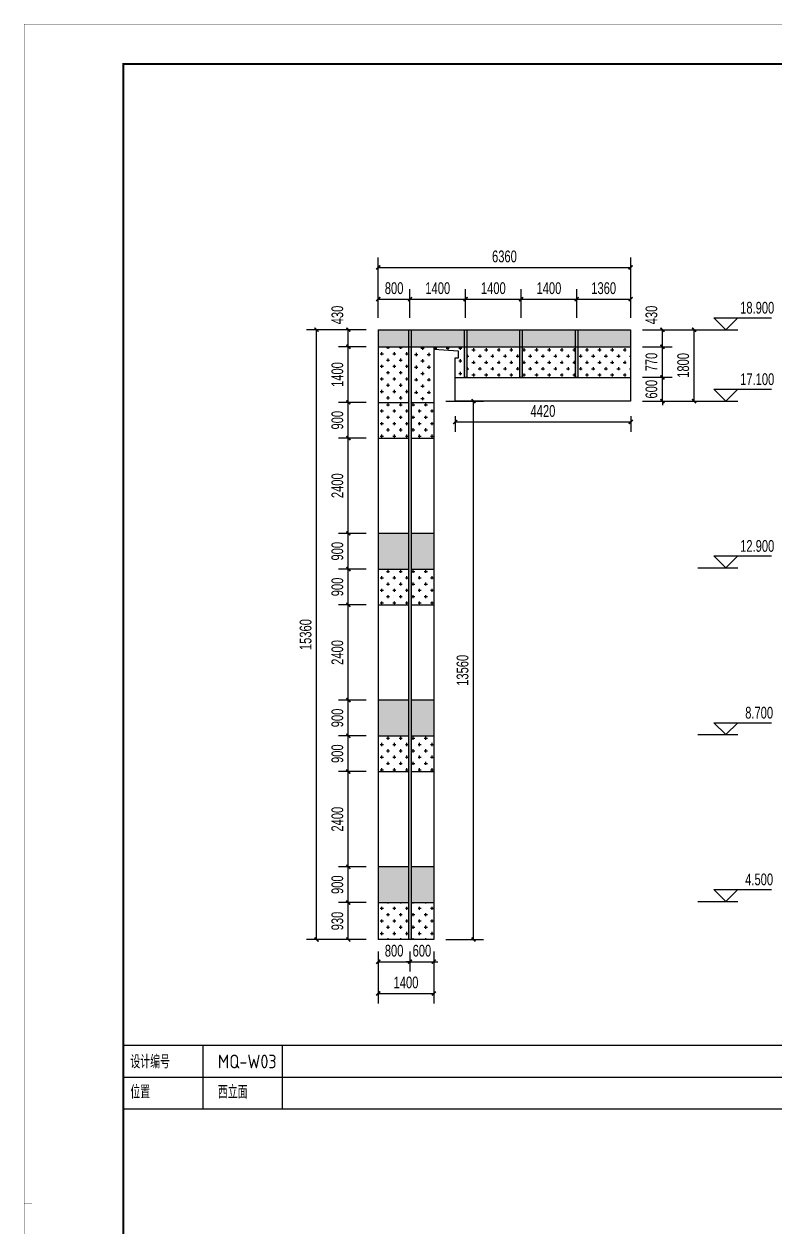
# Model space of a CAD drawing. Extents: x -3 to 440502, y -49243 to 59402.
# Drawn here: x 267297 to 286216, y 29103 to 59402 of the extents above; entities that cross this region are included whole.
import ezdxf

# ---------------------------------------------------------------- set-up
doc = ezdxf.new("R2010")
doc.units = 0
doc.header["$LTSCALE"] = 1000
doc.header["$MEASUREMENT"] = 0
doc.linetypes.add('ACAD_ISO05W100', pattern=[34, 24, -3, 0.5, -3, 0.5, -3])
for name, color, linetype in [('01-标注_尺寸', 124, 'Continuous'), ('01-标注_标高', 200, 'Continuous'), ('02-TEXT_标注', 130, 'Continuous'), ('05-填充_156', 156, 'Continuous'), ('05-填充_18', 18, 'Continuous'), ('05-填充_天正', 26, 'Continuous'), ('A-0-图名图例', 2, 'Continuous'), ('A-C_窗', 140, 'Continuous'), ('D_铝板', 181, 'Continuous'), ('E-立面', 255, 'Continuous')]:
    doc.layers.add(name, color=color, linetype=linetype)
doc.styles.add('_TCH_DIM', font='ros.shx', dxfattribs={"bigfont": 'jd.shx'})
doc.styles.add('_TCH_DIM_T3', font='ros.shx', dxfattribs={"width": 0.705882, "bigfont": 'jd.shx'})
doc.styles.get("Standard").update_dxf_attribs({"font": 'gbenor.shx', "bigfont": 'gbcbig.shx'})
doc.dimstyles.new('_TCH_ARCH&&100', dxfattribs={"dimtxt": 297.5, "dimasz": 100, "dimexe": 250, "dimexo": 300, "dimgap": 126.25, "dimtad": 1, "dimdec": 0, "dimzin": 0, "dimdsep": 46, "dimtxsty": '_TCH_DIM_T3', "dimblk": 'ARCHTICK', "dimcen": 0.09, "dimclrt": 7, "dimazin": 2, "dimtfac": 1, "dimtdec": 0, "dimtix": 1, "dimtmove": 2, "dimatfit": 3, "dimfxl": 0, "dimtolj": 1, "dimtzin": 0, "dimarcsym": 0})
pattern_1 = [(360, (263887.85, -161308.73), (158.75, 158.75), [79.375, -238.125]), (90, (263927.54, -161348.42), (-158.75, 158.75), [79.375, -238.125])]

# ---------------------------------------------------------------- blocks, each defined once
blk = doc.blocks.new('图框-A1')
for points, const_width in [([(0, 0), (841, 0), (841, 594), (0, 594)], 0.05), ([(766, 584), (25, 584), (25, 10), (766, 10)], 0.5)]:
    blk.add_lwpolyline(points, close=True, dxfattribs=dict(const_width=const_width))
at = {"const_width": 0.05}
blk.add_lwpolyline([(0, 297), (2, 297)], dxfattribs=at)
blk = doc.blocks.new('*U25')
at = {"layer": '05-填充_18'}
h = blk.add_hatch(color=256, dxfattribs=at)
h.dxf.hatch_style = 1
h.paths.add_polyline_path([(60, -15050), (0, -15050), (0, 310), (60, 310)])
blk.add_lwpolyline([(60, -15050), (0, -15050), (0, 310), (60, 310)], close=True)
blk = doc.blocks.new('*U46')
at = {"layer": '05-填充_18'}
h = blk.add_hatch(color=256, dxfattribs=at)
h.dxf.hatch_style = 1
h.paths.add_polyline_path([(60, -890), (0, -890), (0, 310), (60, 310)])
blk.add_lwpolyline([(60, -890), (0, -890), (0, 310), (60, 310)], close=True)
blk = doc.blocks.new('*U44')
at = {"layer": '05-填充_18'}
h = blk.add_hatch(color=256, dxfattribs=at)
h.dxf.hatch_style = 1
h.paths.add_polyline_path([(60, -890), (0, -890), (0, 310), (60, 310)])
blk.add_lwpolyline([(60, -890), (0, -890), (0, 310), (60, 310)], close=True)
blk = doc.blocks.new('*U82')
for p, q in [((0, 1600), (19380, 1600)), ((0, 800), (19380, 800)), ((0, 0), (19380, 0))]:
    blk.add_line(p, q)
for points in [[(2000, 1600), (2000, 0)], [(4000, 1600), (4000, 0)]]:
    blk.add_lwpolyline(points)
for s, p in [('设计编号', (176, 1020)), ('位置', (176, 258))]:
    blk.add_text(s, height=332.8).set_placement(p)
blk = doc.blocks.new('_ArchTick')
at = {"color": 0, "linetype": 'ByBlock', "const_width": 0.4}
blk.add_lwpolyline([(-0.5, -0.5), (0.5, 0.5)], dxfattribs=at)
blk = doc.blocks.new('*D645')
at = {"layer": '01-标注_尺寸', "color": 0, "lineweight": -2, "transparency": 16777216}
for p, q in [((275921, 37274), (275217, 37274)), ((275467, 36344), (275467, 37274)), ((275921, 36344), (275217, 36344))]:
    blk.add_line(p, q, dxfattribs=at)
at = {"layer": 'Defpoints', "color": 0, "transparency": 16777216}
for p in [(275467, 37274), (276221, 37274), (276221, 36344)]:
    blk.add_point(p, dxfattribs=at)
at = {"layer": '01-标注_尺寸', "color": 0, "lineweight": -2, "transparency": 16777216, "xscale": 100, "yscale": 100, "zscale": 100}
for p, rotation in [((275467, 37274), 90), ((275467, 36344), 270)]:
    blk.add_blockref('_ArchTick', p, dxfattribs=dict(at, rotation=rotation))
at = {"layer": '01-标注_尺寸', "color": 7, "transparency": 16777216, "insert": (275192, 36809), "char_height": 297.5, "attachment_point": 5, "rotation": 90, "style": '_TCH_DIM_T3'}
blk.add_mtext('\\A1;930', dxfattribs=at)
blk = doc.blocks.new('*D646')
at = {"layer": '01-标注_尺寸', "color": 0, "lineweight": -2, "transparency": 16777216}
for p, q in [((275921, 38174), (275217, 38174)), ((275467, 37274), (275467, 38174)), ((275921, 37274), (275217, 37274))]:
    blk.add_line(p, q, dxfattribs=at)
at = {"layer": 'Defpoints', "color": 0, "transparency": 16777216}
for p in [(275467, 38174), (276221, 38174), (276221, 37274)]:
    blk.add_point(p, dxfattribs=at)
at = {"layer": '01-标注_尺寸', "color": 0, "lineweight": -2, "transparency": 16777216, "xscale": 100, "yscale": 100, "zscale": 100}
for p, rotation in [((275467, 38174), 90), ((275467, 37274), 270)]:
    blk.add_blockref('_ArchTick', p, dxfattribs=dict(at, rotation=rotation))
at = {"layer": '01-标注_尺寸', "color": 7, "transparency": 16777216, "insert": (275192, 37724), "char_height": 297.5, "attachment_point": 5, "rotation": 90, "style": '_TCH_DIM_T3'}
blk.add_mtext('\\A1;900', dxfattribs=at)
blk = doc.blocks.new('*D647')
at = {"layer": '01-标注_尺寸', "color": 0, "lineweight": -2, "transparency": 16777216}
for p, q in [((275921, 40574), (275217, 40574)), ((275467, 38174), (275467, 40574)), ((275921, 38174), (275217, 38174))]:
    blk.add_line(p, q, dxfattribs=at)
at = {"layer": 'Defpoints', "color": 0, "transparency": 16777216}
for p in [(275467, 40574), (276221, 40574), (276221, 38174)]:
    blk.add_point(p, dxfattribs=at)
at = {"layer": '01-标注_尺寸', "color": 0, "lineweight": -2, "transparency": 16777216, "xscale": 100, "yscale": 100, "zscale": 100}
for p, rotation in [((275467, 40574), 90), ((275467, 38174), 270)]:
    blk.add_blockref('_ArchTick', p, dxfattribs=dict(at, rotation=rotation))
at = {"layer": '01-标注_尺寸', "color": 7, "transparency": 16777216, "insert": (275192, 39374), "char_height": 297.5, "attachment_point": 5, "rotation": 90, "style": '_TCH_DIM_T3'}
blk.add_mtext('\\A1;2400', dxfattribs=at)
blk = doc.blocks.new('*D648')
at = {"layer": '01-标注_尺寸', "color": 0, "lineweight": -2, "transparency": 16777216}
for p, q in [((275921, 41474), (275217, 41474)), ((275467, 40574), (275467, 41474)), ((275921, 40574), (275217, 40574))]:
    blk.add_line(p, q, dxfattribs=at)
at = {"layer": 'Defpoints', "color": 0, "transparency": 16777216}
for p in [(275467, 41474), (276221, 41474), (276221, 40574)]:
    blk.add_point(p, dxfattribs=at)
at = {"layer": '01-标注_尺寸', "color": 0, "lineweight": -2, "transparency": 16777216, "xscale": 100, "yscale": 100, "zscale": 100}
for p, rotation in [((275467, 41474), 90), ((275467, 40574), 270)]:
    blk.add_blockref('_ArchTick', p, dxfattribs=dict(at, rotation=rotation))
at = {"layer": '01-标注_尺寸', "color": 7, "transparency": 16777216, "insert": (275192, 41024), "char_height": 297.5, "attachment_point": 5, "rotation": 90, "style": '_TCH_DIM_T3'}
blk.add_mtext('\\A1;900', dxfattribs=at)
blk = doc.blocks.new('*D649')
at = {"layer": '01-标注_尺寸', "color": 0, "lineweight": -2, "transparency": 16777216}
for p, q in [((275921, 42374), (275217, 42374)), ((275467, 41474), (275467, 42374)), ((275921, 41474), (275217, 41474))]:
    blk.add_line(p, q, dxfattribs=at)
at = {"layer": 'Defpoints', "color": 0, "transparency": 16777216}
for p in [(275467, 42374), (276221, 42374), (276221, 41474)]:
    blk.add_point(p, dxfattribs=at)
at = {"layer": '01-标注_尺寸', "color": 0, "lineweight": -2, "transparency": 16777216, "xscale": 100, "yscale": 100, "zscale": 100}
for p, rotation in [((275467, 42374), 90), ((275467, 41474), 270)]:
    blk.add_blockref('_ArchTick', p, dxfattribs=dict(at, rotation=rotation))
at = {"layer": '01-标注_尺寸', "color": 7, "transparency": 16777216, "insert": (275192, 41924), "char_height": 297.5, "attachment_point": 5, "rotation": 90, "style": '_TCH_DIM_T3'}
blk.add_mtext('\\A1;900', dxfattribs=at)
blk = doc.blocks.new('*D650')
at = {"layer": '01-标注_尺寸', "color": 0, "lineweight": -2, "transparency": 16777216}
for p, q in [((275921, 44774), (275217, 44774)), ((275467, 42374), (275467, 44774)), ((275921, 42374), (275217, 42374))]:
    blk.add_line(p, q, dxfattribs=at)
at = {"layer": 'Defpoints', "color": 0, "transparency": 16777216}
for p in [(275467, 44774), (276221, 44774), (276221, 42374)]:
    blk.add_point(p, dxfattribs=at)
at = {"layer": '01-标注_尺寸', "color": 0, "lineweight": -2, "transparency": 16777216, "xscale": 100, "yscale": 100, "zscale": 100}
for p, rotation in [((275467, 44774), 90), ((275467, 42374), 270)]:
    blk.add_blockref('_ArchTick', p, dxfattribs=dict(at, rotation=rotation))
at = {"layer": '01-标注_尺寸', "color": 7, "transparency": 16777216, "insert": (275192, 43574), "char_height": 297.5, "attachment_point": 5, "rotation": 90, "style": '_TCH_DIM_T3'}
blk.add_mtext('\\A1;2400', dxfattribs=at)
blk = doc.blocks.new('*D651')
at = {"layer": '01-标注_尺寸', "color": 0, "lineweight": -2, "transparency": 16777216}
for p, q in [((275921, 45674), (275217, 45674)), ((275467, 44774), (275467, 45674)), ((275921, 44774), (275217, 44774))]:
    blk.add_line(p, q, dxfattribs=at)
at = {"layer": 'Defpoints', "color": 0, "transparency": 16777216}
for p in [(275467, 45674), (276221, 45674), (276221, 44774)]:
    blk.add_point(p, dxfattribs=at)
at = {"layer": '01-标注_尺寸', "color": 0, "lineweight": -2, "transparency": 16777216, "xscale": 100, "yscale": 100, "zscale": 100}
for p, rotation in [((275467, 45674), 90), ((275467, 44774), 270)]:
    blk.add_blockref('_ArchTick', p, dxfattribs=dict(at, rotation=rotation))
at = {"layer": '01-标注_尺寸', "color": 7, "transparency": 16777216, "insert": (275192, 45224), "char_height": 297.5, "attachment_point": 5, "rotation": 90, "style": '_TCH_DIM_T3'}
blk.add_mtext('\\A1;900', dxfattribs=at)
blk = doc.blocks.new('*D652')
at = {"layer": '01-标注_尺寸', "color": 0, "lineweight": -2, "transparency": 16777216}
for p, q in [((275921, 46574), (275217, 46574)), ((275467, 45674), (275467, 46574)), ((275921, 45674), (275217, 45674))]:
    blk.add_line(p, q, dxfattribs=at)
at = {"layer": 'Defpoints', "color": 0, "transparency": 16777216}
for p in [(275467, 46574), (276221, 46574), (276221, 45674)]:
    blk.add_point(p, dxfattribs=at)
at = {"layer": '01-标注_尺寸', "color": 0, "lineweight": -2, "transparency": 16777216, "xscale": 100, "yscale": 100, "zscale": 100}
for p, rotation in [((275467, 46574), 90), ((275467, 45674), 270)]:
    blk.add_blockref('_ArchTick', p, dxfattribs=dict(at, rotation=rotation))
at = {"layer": '01-标注_尺寸', "color": 7, "transparency": 16777216, "insert": (275192, 46124), "char_height": 297.5, "attachment_point": 5, "rotation": 90, "style": '_TCH_DIM_T3'}
blk.add_mtext('\\A1;900', dxfattribs=at)
blk = doc.blocks.new('*D653')
at = {"layer": '01-标注_尺寸', "color": 0, "lineweight": -2, "transparency": 16777216}
for p, q in [((275921, 48974), (275217, 48974)), ((275467, 46574), (275467, 48974)), ((275921, 46574), (275217, 46574))]:
    blk.add_line(p, q, dxfattribs=at)
at = {"layer": 'Defpoints', "color": 0, "transparency": 16777216}
for p in [(275467, 48974), (276221, 48974), (276221, 46574)]:
    blk.add_point(p, dxfattribs=at)
at = {"layer": '01-标注_尺寸', "color": 0, "lineweight": -2, "transparency": 16777216, "xscale": 100, "yscale": 100, "zscale": 100}
for p, rotation in [((275467, 48974), 90), ((275467, 46574), 270)]:
    blk.add_blockref('_ArchTick', p, dxfattribs=dict(at, rotation=rotation))
at = {"layer": '01-标注_尺寸', "color": 7, "transparency": 16777216, "insert": (275192, 47774), "char_height": 297.5, "attachment_point": 5, "rotation": 90, "style": '_TCH_DIM_T3'}
blk.add_mtext('\\A1;2400', dxfattribs=at)
blk = doc.blocks.new('*D654')
at = {"layer": '01-标注_尺寸', "color": 0, "lineweight": -2, "transparency": 16777216}
for p, q in [((275921, 49874), (275217, 49874)), ((275467, 48974), (275467, 49874)), ((275921, 48974), (275217, 48974))]:
    blk.add_line(p, q, dxfattribs=at)
at = {"layer": 'Defpoints', "color": 0, "transparency": 16777216}
for p in [(275467, 49874), (276221, 49874), (276221, 48974)]:
    blk.add_point(p, dxfattribs=at)
at = {"layer": '01-标注_尺寸', "color": 0, "lineweight": -2, "transparency": 16777216, "xscale": 100, "yscale": 100, "zscale": 100}
for p, rotation in [((275467, 49874), 90), ((275467, 48974), 270)]:
    blk.add_blockref('_ArchTick', p, dxfattribs=dict(at, rotation=rotation))
at = {"layer": '01-标注_尺寸', "color": 7, "transparency": 16777216, "insert": (275192, 49424), "char_height": 297.5, "attachment_point": 5, "rotation": 90, "style": '_TCH_DIM_T3'}
blk.add_mtext('\\A1;900', dxfattribs=at)
blk = doc.blocks.new('*D655')
at = {"layer": '01-标注_尺寸', "color": 0, "lineweight": -2, "transparency": 16777216}
for p, q in [((275921, 51274), (275217, 51274)), ((275467, 49874), (275467, 51274)), ((275921, 49874), (275217, 49874))]:
    blk.add_line(p, q, dxfattribs=at)
at = {"layer": 'Defpoints', "color": 0, "transparency": 16777216}
for p in [(275467, 51274), (276221, 51274), (276221, 49874)]:
    blk.add_point(p, dxfattribs=at)
at = {"layer": '01-标注_尺寸', "color": 0, "lineweight": -2, "transparency": 16777216, "xscale": 100, "yscale": 100, "zscale": 100}
for p, rotation in [((275467, 51274), 90), ((275467, 49874), 270)]:
    blk.add_blockref('_ArchTick', p, dxfattribs=dict(at, rotation=rotation))
at = {"layer": '01-标注_尺寸', "color": 7, "transparency": 16777216, "insert": (275192, 50574), "char_height": 297.5, "attachment_point": 5, "rotation": 90, "style": '_TCH_DIM_T3'}
blk.add_mtext('\\A1;1400', dxfattribs=at)
blk = doc.blocks.new('*D656')
at = {"layer": '01-标注_尺寸', "color": 0, "lineweight": -2, "transparency": 16777216}
for p, q in [((275921, 51704), (275217, 51704)), ((275467, 51274), (275467, 51704)), ((275921, 51274), (275217, 51274))]:
    blk.add_line(p, q, dxfattribs=at)
at = {"layer": 'Defpoints', "color": 0, "transparency": 16777216}
for p in [(275467, 51704), (276221, 51704), (276221, 51274)]:
    blk.add_point(p, dxfattribs=at)
at = {"layer": '01-标注_尺寸', "color": 0, "lineweight": -2, "transparency": 16777216, "xscale": 100, "yscale": 100, "zscale": 100}
for p, rotation in [((275467, 51704), 90), ((275467, 51274), 270)]:
    blk.add_blockref('_ArchTick', p, dxfattribs=dict(at, rotation=rotation))
at = {"layer": '01-标注_尺寸', "color": 7, "transparency": 16777216, "insert": (275192, 52074), "char_height": 297.5, "attachment_point": 5, "rotation": 90, "style": '_TCH_DIM_T3'}
blk.add_mtext('\\A1;430', dxfattribs=at)
blk = doc.blocks.new('*D657')
at = {"layer": '01-标注_尺寸', "color": 0, "lineweight": -2, "transparency": 16777216}
for p, q in [((275871, 51704), (274417, 51704)), ((274667, 36344), (274667, 51704)), ((275871, 36344), (274417, 36344))]:
    blk.add_line(p, q, dxfattribs=at)
at = {"layer": 'Defpoints', "color": 0, "transparency": 16777216}
for p in [(274667, 51704), (276171, 51704), (276171, 36344)]:
    blk.add_point(p, dxfattribs=at)
at = {"layer": '01-标注_尺寸', "color": 0, "lineweight": -2, "transparency": 16777216, "xscale": 100, "yscale": 100, "zscale": 100}
for p, rotation in [((274667, 51704), 90), ((274667, 36344), 270)]:
    blk.add_blockref('_ArchTick', p, dxfattribs=dict(at, rotation=rotation))
at = {"layer": '01-标注_尺寸', "color": 7, "transparency": 16777216, "insert": (274392, 44024), "char_height": 297.5, "attachment_point": 5, "rotation": 90, "style": '_TCH_DIM_T3'}
blk.add_mtext('\\A1;15360', dxfattribs=at)
blk = doc.blocks.new('*D658')
at = {"layer": '01-标注_尺寸', "color": 0, "lineweight": -2, "transparency": 16777216}
for p, q in [((276221, 52004), (276221, 52723)), ((277021, 52004), (277021, 52723)), ((276221, 52473), (277021, 52473))]:
    blk.add_line(p, q, dxfattribs=at)
at = {"layer": 'Defpoints', "color": 0, "transparency": 16777216}
for p in [(277021, 52473), (276221, 51704), (277021, 51704)]:
    blk.add_point(p, dxfattribs=at)
at = {"layer": '01-标注_尺寸', "color": 0, "lineweight": -2, "transparency": 16777216, "xscale": 100, "yscale": 100, "zscale": 100, "rotation": 180}
blk.add_blockref('_ArchTick', (276221, 52473), dxfattribs=at)
at = {"layer": '01-标注_尺寸', "color": 0, "lineweight": -2, "transparency": 16777216, "xscale": 100, "yscale": 100, "zscale": 100}
blk.add_blockref('_ArchTick', (277021, 52473), dxfattribs=at)
at = {"layer": '01-标注_尺寸', "color": 7, "transparency": 16777216, "insert": (276621, 52748), "char_height": 297.5, "attachment_point": 5, "style": '_TCH_DIM_T3'}
blk.add_mtext('\\A1;800', dxfattribs=at)
blk = doc.blocks.new('*D659')
at = {"layer": '01-标注_尺寸', "color": 0, "lineweight": -2, "transparency": 16777216}
for p, q in [((277021, 52004), (277021, 52723)), ((278421, 52004), (278421, 52723)), ((277021, 52473), (278421, 52473))]:
    blk.add_line(p, q, dxfattribs=at)
at = {"layer": 'Defpoints', "color": 0, "transparency": 16777216}
for p in [(278421, 52473), (277021, 51704), (278421, 51704)]:
    blk.add_point(p, dxfattribs=at)
at = {"layer": '01-标注_尺寸', "color": 0, "lineweight": -2, "transparency": 16777216, "xscale": 100, "yscale": 100, "zscale": 100, "rotation": 180}
blk.add_blockref('_ArchTick', (277021, 52473), dxfattribs=at)
at = {"layer": '01-标注_尺寸', "color": 0, "lineweight": -2, "transparency": 16777216, "xscale": 100, "yscale": 100, "zscale": 100}
blk.add_blockref('_ArchTick', (278421, 52473), dxfattribs=at)
at = {"layer": '01-标注_尺寸', "color": 7, "transparency": 16777216, "insert": (277721, 52748), "char_height": 297.5, "attachment_point": 5, "style": '_TCH_DIM_T3'}
blk.add_mtext('\\A1;1400', dxfattribs=at)
blk = doc.blocks.new('*D660')
at = {"layer": '01-标注_尺寸', "color": 0, "lineweight": -2, "transparency": 16777216}
for p, q in [((278421, 52004), (278421, 52723)), ((279821, 52004), (279821, 52723)), ((278421, 52473), (279821, 52473))]:
    blk.add_line(p, q, dxfattribs=at)
at = {"layer": 'Defpoints', "color": 0, "transparency": 16777216}
for p in [(279821, 52473), (278421, 51704), (279821, 51704)]:
    blk.add_point(p, dxfattribs=at)
at = {"layer": '01-标注_尺寸', "color": 0, "lineweight": -2, "transparency": 16777216, "xscale": 100, "yscale": 100, "zscale": 100, "rotation": 180}
blk.add_blockref('_ArchTick', (278421, 52473), dxfattribs=at)
at = {"layer": '01-标注_尺寸', "color": 0, "lineweight": -2, "transparency": 16777216, "xscale": 100, "yscale": 100, "zscale": 100}
blk.add_blockref('_ArchTick', (279821, 52473), dxfattribs=at)
at = {"layer": '01-标注_尺寸', "color": 7, "transparency": 16777216, "insert": (279121, 52748), "char_height": 297.5, "attachment_point": 5, "style": '_TCH_DIM_T3'}
blk.add_mtext('\\A1;1400', dxfattribs=at)
blk = doc.blocks.new('*D661')
at = {"layer": '01-标注_尺寸', "color": 0, "lineweight": -2, "transparency": 16777216}
for p, q in [((279821, 52004), (279821, 52723)), ((281221, 52004), (281221, 52723)), ((279821, 52473), (281221, 52473))]:
    blk.add_line(p, q, dxfattribs=at)
at = {"layer": 'Defpoints', "color": 0, "transparency": 16777216}
for p in [(281221, 52473), (279821, 51704), (281221, 51704)]:
    blk.add_point(p, dxfattribs=at)
at = {"layer": '01-标注_尺寸', "color": 0, "lineweight": -2, "transparency": 16777216, "xscale": 100, "yscale": 100, "zscale": 100, "rotation": 180}
blk.add_blockref('_ArchTick', (279821, 52473), dxfattribs=at)
at = {"layer": '01-标注_尺寸', "color": 0, "lineweight": -2, "transparency": 16777216, "xscale": 100, "yscale": 100, "zscale": 100}
blk.add_blockref('_ArchTick', (281221, 52473), dxfattribs=at)
at = {"layer": '01-标注_尺寸', "color": 7, "transparency": 16777216, "insert": (280521, 52748), "char_height": 297.5, "attachment_point": 5, "style": '_TCH_DIM_T3'}
blk.add_mtext('\\A1;1400', dxfattribs=at)
blk = doc.blocks.new('*D662')
at = {"layer": '01-标注_尺寸', "color": 0, "lineweight": -2, "transparency": 16777216}
for p, q in [((281221, 52004), (281221, 52723)), ((282581, 52004), (282581, 52723)), ((281221, 52473), (282581, 52473))]:
    blk.add_line(p, q, dxfattribs=at)
at = {"layer": 'Defpoints', "color": 0, "transparency": 16777216}
for p in [(282581, 52473), (281221, 51704), (282581, 51704)]:
    blk.add_point(p, dxfattribs=at)
at = {"layer": '01-标注_尺寸', "color": 0, "lineweight": -2, "transparency": 16777216, "xscale": 100, "yscale": 100, "zscale": 100, "rotation": 180}
blk.add_blockref('_ArchTick', (281221, 52473), dxfattribs=at)
at = {"layer": '01-标注_尺寸', "color": 0, "lineweight": -2, "transparency": 16777216, "xscale": 100, "yscale": 100, "zscale": 100}
blk.add_blockref('_ArchTick', (282581, 52473), dxfattribs=at)
at = {"layer": '01-标注_尺寸', "color": 7, "transparency": 16777216, "insert": (281901, 52748), "char_height": 297.5, "attachment_point": 5, "style": '_TCH_DIM_T3'}
blk.add_mtext('\\A1;1360', dxfattribs=at)
blk = doc.blocks.new('*D663')
at = {"layer": '01-标注_尺寸', "color": 0, "lineweight": -2, "transparency": 16777216}
for p, q in [((276221, 52110), (276221, 53523)), ((282581, 52110), (282581, 53523)), ((276221, 53273), (282581, 53273))]:
    blk.add_line(p, q, dxfattribs=at)
at = {"layer": 'Defpoints', "color": 0, "transparency": 16777216}
for p in [(282581, 53273), (276221, 51810), (282581, 51810)]:
    blk.add_point(p, dxfattribs=at)
at = {"layer": '01-标注_尺寸', "color": 0, "lineweight": -2, "transparency": 16777216, "xscale": 100, "yscale": 100, "zscale": 100, "rotation": 180}
blk.add_blockref('_ArchTick', (276221, 53273), dxfattribs=at)
at = {"layer": '01-标注_尺寸', "color": 0, "lineweight": -2, "transparency": 16777216, "xscale": 100, "yscale": 100, "zscale": 100}
blk.add_blockref('_ArchTick', (282581, 53273), dxfattribs=at)
at = {"layer": '01-标注_尺寸', "color": 7, "transparency": 16777216, "insert": (279401, 53548), "char_height": 297.5, "attachment_point": 5, "style": '_TCH_DIM_T3'}
blk.add_mtext('\\A1;6360', dxfattribs=at)
blk = doc.blocks.new('*D664')
at = {"layer": '01-标注_尺寸', "color": 0, "lineweight": -2, "transparency": 16777216}
for p, q in [((278161, 49523), (278161, 49130)), ((282581, 49523), (282581, 49130)), ((278161, 49380), (282581, 49380))]:
    blk.add_line(p, q, dxfattribs=at)
at = {"layer": 'Defpoints', "color": 0, "transparency": 16777216}
for p in [(278161, 49823), (282581, 49823), (282581, 49380)]:
    blk.add_point(p, dxfattribs=at)
at = {"layer": '01-标注_尺寸', "color": 0, "lineweight": -2, "transparency": 16777216, "xscale": 100, "yscale": 100, "zscale": 100, "rotation": 180}
blk.add_blockref('_ArchTick', (278161, 49380), dxfattribs=at)
at = {"layer": '01-标注_尺寸', "color": 0, "lineweight": -2, "transparency": 16777216, "xscale": 100, "yscale": 100, "zscale": 100}
blk.add_blockref('_ArchTick', (282581, 49380), dxfattribs=at)
at = {"layer": '01-标注_尺寸', "color": 7, "transparency": 16777216, "insert": (280371, 49655), "char_height": 297.5, "attachment_point": 5, "style": '_TCH_DIM_T3'}
blk.add_mtext('\\A1;4420', dxfattribs=at)
blk = doc.blocks.new('*D665')
at = {"layer": '01-标注_尺寸', "color": 0, "lineweight": -2, "transparency": 16777216}
for p, q in [((277921, 49904), (278871, 49904)), ((278621, 36344), (278621, 49904)), ((277921, 36344), (278871, 36344))]:
    blk.add_line(p, q, dxfattribs=at)
at = {"layer": 'Defpoints', "color": 0, "transparency": 16777216}
for p in [(277621, 49904), (278621, 49904), (277621, 36344)]:
    blk.add_point(p, dxfattribs=at)
at = {"layer": '01-标注_尺寸', "color": 0, "lineweight": -2, "transparency": 16777216, "xscale": 100, "yscale": 100, "zscale": 100}
for p, rotation in [((278621, 49904), 90), ((278621, 36344), 270)]:
    blk.add_blockref('_ArchTick', p, dxfattribs=dict(at, rotation=rotation))
at = {"layer": '01-标注_尺寸', "color": 7, "transparency": 16777216, "insert": (278346, 43124), "char_height": 297.5, "attachment_point": 5, "rotation": 90, "style": '_TCH_DIM_T3'}
blk.add_mtext('\\A1;13560', dxfattribs=at)
blk = doc.blocks.new('*D666')
at = {"layer": '01-标注_尺寸', "color": 0, "lineweight": -2, "transparency": 16777216}
for p, q in [((282881, 51704), (283630, 51704)), ((283380, 51274), (283380, 51704)), ((282881, 51274), (283630, 51274))]:
    blk.add_line(p, q, dxfattribs=at)
at = {"layer": 'Defpoints', "color": 0, "transparency": 16777216}
for p in [(282581, 51704), (283380, 51704), (282581, 51274)]:
    blk.add_point(p, dxfattribs=at)
at = {"layer": '01-标注_尺寸', "color": 0, "lineweight": -2, "transparency": 16777216, "xscale": 100, "yscale": 100, "zscale": 100}
for p, rotation in [((283380, 51704), 90), ((283380, 51274), 270)]:
    blk.add_blockref('_ArchTick', p, dxfattribs=dict(at, rotation=rotation))
at = {"layer": '01-标注_尺寸', "color": 7, "transparency": 16777216, "insert": (283105, 52074), "char_height": 297.5, "attachment_point": 5, "rotation": 90, "style": '_TCH_DIM_T3'}
blk.add_mtext('\\A1;430', dxfattribs=at)
blk = doc.blocks.new('*D667')
at = {"layer": '01-标注_尺寸', "color": 0, "lineweight": -2, "transparency": 16777216}
for p, q in [((282881, 51274), (283630, 51274)), ((283380, 50504), (283380, 51274)), ((282881, 50504), (283630, 50504))]:
    blk.add_line(p, q, dxfattribs=at)
at = {"layer": 'Defpoints', "color": 0, "transparency": 16777216}
for p in [(282581, 51274), (283380, 51274), (282581, 50504)]:
    blk.add_point(p, dxfattribs=at)
at = {"layer": '01-标注_尺寸', "color": 0, "lineweight": -2, "transparency": 16777216, "xscale": 100, "yscale": 100, "zscale": 100}
for p, rotation in [((283380, 51274), 90), ((283380, 50504), 270)]:
    blk.add_blockref('_ArchTick', p, dxfattribs=dict(at, rotation=rotation))
at = {"layer": '01-标注_尺寸', "color": 7, "transparency": 16777216, "insert": (283105, 50889), "char_height": 297.5, "attachment_point": 5, "rotation": 90, "style": '_TCH_DIM_T3'}
blk.add_mtext('\\A1;770', dxfattribs=at)
blk = doc.blocks.new('*D668')
at = {"layer": '01-标注_尺寸', "color": 0, "lineweight": -2, "transparency": 16777216}
for p, q in [((283380, 50504), (283380, 50604)), ((282881, 50504), (283630, 50504)), ((283380, 49904), (283380, 50504)), ((282881, 49904), (283630, 49904)), ((283380, 49904), (283380, 49804))]:
    blk.add_line(p, q, dxfattribs=at)
at = {"layer": 'Defpoints', "color": 0, "transparency": 16777216}
for p in [(282581, 50504), (283380, 50504), (282581, 49904)]:
    blk.add_point(p, dxfattribs=at)
at = {"layer": '01-标注_尺寸', "color": 0, "lineweight": -2, "transparency": 16777216, "xscale": 100, "yscale": 100, "zscale": 100}
for p, rotation in [((283380, 50504), 270), ((283380, 49904), 90)]:
    blk.add_blockref('_ArchTick', p, dxfattribs=dict(at, rotation=rotation))
at = {"layer": '01-标注_尺寸', "color": 7, "transparency": 16777216, "insert": (283105, 50204), "char_height": 297.5, "attachment_point": 5, "rotation": 90, "style": '_TCH_DIM_T3'}
blk.add_mtext('\\A1;600', dxfattribs=at)
blk = doc.blocks.new('*D669')
at = {"layer": '01-标注_尺寸', "color": 0, "lineweight": -2, "transparency": 16777216}
for p, q in [((282922, 51704), (284430, 51704)), ((284180, 49904), (284180, 51704)), ((282922, 49904), (284430, 49904))]:
    blk.add_line(p, q, dxfattribs=at)
at = {"layer": 'Defpoints', "color": 0, "transparency": 16777216}
for p in [(282622, 51704), (284180, 51704), (282622, 49904)]:
    blk.add_point(p, dxfattribs=at)
at = {"layer": '01-标注_尺寸', "color": 0, "lineweight": -2, "transparency": 16777216, "xscale": 100, "yscale": 100, "zscale": 100}
for p, rotation in [((284180, 51704), 90), ((284180, 49904), 270)]:
    blk.add_blockref('_ArchTick', p, dxfattribs=dict(at, rotation=rotation))
at = {"layer": '01-标注_尺寸', "color": 7, "transparency": 16777216, "insert": (283905, 50804), "char_height": 297.5, "attachment_point": 5, "rotation": 90, "style": '_TCH_DIM_T3'}
blk.add_mtext('\\A1;1800', dxfattribs=at)
blk = doc.blocks.new('*D1073')
at = {"layer": '01-标注_尺寸', "color": 0, "lineweight": -2, "transparency": 16777216}
for p, q in [((276221, 36044), (276221, 35535)), ((276221, 35785), (277021, 35785)), ((277021, 36044), (277021, 35535))]:
    blk.add_line(p, q, dxfattribs=at)
at = {"layer": 'Defpoints', "color": 0, "transparency": 16777216}
for p in [(276221, 36344), (277021, 36344), (277021, 35785)]:
    blk.add_point(p, dxfattribs=at)
at = {"layer": '01-标注_尺寸', "color": 0, "lineweight": -2, "transparency": 16777216, "xscale": 100, "yscale": 100, "zscale": 100, "rotation": 180}
blk.add_blockref('_ArchTick', (276221, 35785), dxfattribs=at)
at = {"layer": '01-标注_尺寸', "color": 0, "lineweight": -2, "transparency": 16777216, "xscale": 100, "yscale": 100, "zscale": 100}
blk.add_blockref('_ArchTick', (277021, 35785), dxfattribs=at)
at = {"layer": '01-标注_尺寸', "color": 7, "transparency": 16777216, "insert": (276621, 36060), "char_height": 297.5, "attachment_point": 5, "style": '_TCH_DIM_T3'}
blk.add_mtext('\\A1;800', dxfattribs=at)
blk = doc.blocks.new('*D1074')
at = {"layer": '01-标注_尺寸', "color": 0, "lineweight": -2, "transparency": 16777216}
for p, q in [((277021, 35785), (276921, 35785)), ((277021, 36044), (277021, 35535)), ((277021, 35785), (277621, 35785)), ((277621, 36044), (277621, 35535)), ((277621, 35785), (277721, 35785))]:
    blk.add_line(p, q, dxfattribs=at)
at = {"layer": 'Defpoints', "color": 0, "transparency": 16777216}
for p in [(277021, 36344), (277621, 36344), (277621, 35785)]:
    blk.add_point(p, dxfattribs=at)
at = {"layer": '01-标注_尺寸', "color": 0, "lineweight": -2, "transparency": 16777216, "xscale": 100, "yscale": 100, "zscale": 100}
blk.add_blockref('_ArchTick', (277021, 35785), dxfattribs=at)
at = {"layer": '01-标注_尺寸', "color": 0, "lineweight": -2, "transparency": 16777216, "xscale": 100, "yscale": 100, "zscale": 100, "rotation": 180}
blk.add_blockref('_ArchTick', (277621, 35785), dxfattribs=at)
at = {"layer": '01-标注_尺寸', "color": 7, "transparency": 16777216, "insert": (277321, 36060), "char_height": 297.5, "attachment_point": 5, "style": '_TCH_DIM_T3'}
blk.add_mtext('\\A1;600', dxfattribs=at)
blk = doc.blocks.new('*D1106')
at = {"layer": '01-标注_尺寸', "color": 0, "lineweight": -2, "transparency": 16777216}
for p, q in [((276221, 35981), (276221, 34735)), ((277621, 35981), (277621, 34735)), ((276221, 34985), (277621, 34985))]:
    blk.add_line(p, q, dxfattribs=at)
at = {"layer": 'Defpoints', "color": 0, "transparency": 16777216}
for p in [(276221, 36281), (277621, 36281), (277621, 34985)]:
    blk.add_point(p, dxfattribs=at)
at = {"layer": '01-标注_尺寸', "color": 0, "lineweight": -2, "transparency": 16777216, "xscale": 100, "yscale": 100, "zscale": 100, "rotation": 180}
blk.add_blockref('_ArchTick', (276221, 34985), dxfattribs=at)
at = {"layer": '01-标注_尺寸', "color": 0, "lineweight": -2, "transparency": 16777216, "xscale": 100, "yscale": 100, "zscale": 100}
blk.add_blockref('_ArchTick', (277621, 34985), dxfattribs=at)
at = {"layer": '01-标注_尺寸', "color": 7, "transparency": 16777216, "insert": (276921, 35260), "char_height": 297.5, "attachment_point": 5, "style": '_TCH_DIM_T3'}
blk.add_mtext('\\A1;1400', dxfattribs=at)

msp = doc.modelspace()

# ---------------------------------------------------------------- hatches: boundary and pattern name
at = {"layer": '05-填充_156'}
h = msp.add_hatch(dxfattribs=at)
h.set_pattern_fill('CROSS', color=136, scale=100, angle=-90)
h.set_pattern_definition(pattern_1)
h.paths.add_polyline_path([(276990.5, 51273.6), (276220.5, 51273.6), (276220.5, 49873.6), (276990.5, 49873.6)])
h = msp.add_hatch(dxfattribs=at)
h.set_pattern_fill('CROSS', color=136, scale=100, angle=-90)
h.set_pattern_definition([(270, (0, 0), (158.75, -158.75), [79.375, -238.125]), (0, (-39.69, -39.69), (158.75, 158.75), [79.375, -238.125])])
h.paths.add_polyline_path([(277050.5, 49873.6), (277620.5, 49873.6), (277620.5, 51203.6), (278240.5, 51163.6), (278240.5, 50993.6), (278160.5, 50993.6), (278160.5, 50503.6), (278390.5, 50503.6), (278390.5, 51273.6), (277050.5, 51273.6)])
h = msp.add_hatch(dxfattribs=at)
h.set_pattern_fill('CROSS', color=136, scale=100, angle=-90)
h.set_pattern_definition([(270, (58911.19, 32822.95), (158.75, -158.75), [79.375, -238.125]), (0, (58871.5, 32783.26), (158.75, 158.75), [79.375, -238.125])])
h.paths.add_polyline_path([(278450.5, 50503.6), (279790.5, 50503.6), (279790.5, 51273.6), (278450.5, 51273.6)])
h.paths.add_polyline_path([(279850.5, 50503.6), (281190.5, 50503.6), (281190.5, 51273.6), (279850.5, 51273.6)])
h.paths.add_polyline_path([(281250.5, 50503.6), (282580.5, 50503.6), (282580.5, 51273.6), (281250.5, 51273.6)])
h = msp.add_hatch(dxfattribs=at)
h.set_pattern_fill('CROSS', color=136, scale=100, angle=-90)
h.set_pattern_definition([(360, (263887.85, -152908.73), (158.75, 158.75), [79.375, -238.125]), (90, (263927.54, -152948.42), (-158.75, 158.75), [79.375, -238.125])])
h.paths.add_polyline_path([(277620.5, 49873.6), (276220.5, 49873.6), (276220.5, 48973.6), (277620.5, 48973.6)])
h = msp.add_hatch(dxfattribs=at)
h.set_pattern_fill('CROSS', color=136, scale=100, angle=-90)
h.set_pattern_definition([(360, (263887.85, -157108.73), (158.75, 158.75), [79.375, -238.125]), (90, (263927.54, -157148.42), (-158.75, 158.75), [79.375, -238.125])])
h.paths.add_polyline_path([(277620.5, 45673.6), (276220.5, 45673.6), (276220.5, 44773.6), (277620.5, 44773.6)])
h = msp.add_hatch(dxfattribs=at)
h.set_pattern_fill('CROSS', color=136, scale=100, angle=-90)
h.set_pattern_definition(pattern_1)
h.paths.add_polyline_path([(277620.5, 41473.6), (276220.5, 41473.6), (276220.5, 40573.6), (277620.5, 40573.6)])
h = msp.add_hatch(dxfattribs=at)
h.set_pattern_fill('CROSS', color=136, scale=100, angle=-90)
h.set_pattern_definition(pattern_1)
h.paths.add_polyline_path([(277620.5, 37273.6), (276220.5, 37273.6), (276220.5, 36343.6), (277620.5, 36343.6)])
at = {"layer": '05-填充_18'}
h = msp.add_hatch(color=256, dxfattribs=at)
h.dxf.hatch_style = 1
h.paths.add_polyline_path([(282580.5, 51273.6), (282580.5, 51703.6), (276220.5, 51703.6), (276220.5, 51273.6)])
at = {"layer": '05-填充_天正'}
h = msp.add_hatch(dxfattribs=at)
h.set_pattern_fill('AR-CONC', color=256, scale=200)
h.set_pattern_definition([(50, (0, 0), (364.36934, -31.87817), [38.1, -419.1]), (355, (0, 0), (-70.48565, 382.1133), [30.48, -335.28]), (100.451, (30.36, -2.66), (293.885, 350.23338), [32.38, -356.18]), (46.1842, (0, 101.6), (542.1581, -84.08466), [57.15, -628.65]), (96.6356, (45.2, 94.6), (474.8085, 494.8511), [48.57, -534.27]), (351.184, (0, 101.6), (474.8092, 494.8502), [45.72, -502.92]), (21, (50.8, 76.2), (303.22976, -204.53104), [38.1, -419.1]), (326, (50.8, 76.2), (123.60406, 368.37593), [30.48, -335.28]), (71.4514, (76.07, 59.16), (426.833, 163.8457), [32.38, -356.18]), (37.5, (0, 0), (6.177207, 169.11008), [0, -331.216, 0, -340.36, 0, -336.55]), (7.5, (0, 0), (133.63933, 200.36115), [0, -194.056, 0, -323.596, 0, -128.27]), (327.5, (-113.28, 0), (271.18119, -11.45749), [0, -127, 0, -396.24, 0, -525.78]), (317.5, (-164.08, 0), (296.25836, 50.85298), [0, -165.1, 0, -263.144, 0, -373.38])])
h.paths.add_polyline_path([(277050.5, 46573.6), (277620.5, 46573.6), (277620.5, 45673.6), (277050.5, 45673.6)])
h.paths.add_polyline_path([(276220.5, 45673.6), (276990.5, 45673.6), (276990.5, 46573.6), (276220.5, 46573.6)])
h.paths.add_polyline_path([(277050.5, 42373.6), (277620.5, 42373.6), (277620.5, 41473.6), (277050.5, 41473.6)])
h.paths.add_polyline_path([(276220.5, 41473.6), (276990.5, 41473.6), (276990.5, 42373.6), (276220.5, 42373.6)])
h.paths.add_polyline_path([(277050.5, 38173.6), (277620.5, 38173.6), (277620.5, 37273.6), (277050.5, 37273.6)])
h.paths.add_polyline_path([(276220.5, 37273.6), (276990.5, 37273.6), (276990.5, 38173.6), (276220.5, 38173.6)])

# ---------------------------------------------------------------- linework, layer by layer
at = {"layer": '01-标注_标高'}
for p, q in [((284976.9, 51703.6), (284676.9, 52003.6)), ((284676.9, 52003.6), (286126.9, 52003.6)), ((284976.9, 51703.6), (285276.9, 52003.6)), ((284276.9, 51703.6), (285276.9, 51703.6)), ((284976.9, 49903.6), (284676.9, 50203.6)), ((284676.9, 50203.6), (286126.9, 50203.6)), ((284976.9, 49903.6), (285276.9, 50203.6)), ((284276.9, 49903.6), (285276.9, 49903.6)), ((284976.9, 45703.6), (284676.9, 46003.6)), ((284676.9, 46003.6), (286126.9, 46003.6)), ((284976.9, 45703.6), (285276.9, 46003.6)), ((284276.9, 45703.6), (285276.9, 45703.6)), ((284976.9, 41503.6), (284676.9, 41803.6)), ((284676.9, 41803.6), (286126.9, 41803.6)), ((284976.9, 41503.6), (285276.9, 41803.6)), ((284276.9, 41503.6), (285276.9, 41503.6)), ((284976.9, 37303.6), (284676.9, 37603.6)), ((284676.9, 37603.6), (286126.9, 37603.6)), ((284976.9, 37303.6), (285276.9, 37603.6)), ((284276.9, 37303.6), (285276.9, 37303.6))]:
    msp.add_line(p, q, dxfattribs=at)
at = {"layer": 'A-C_窗'}
for points in [[(276220.5, 49873.6), (276990.5, 49873.6)], [(277050.5, 49873.6), (277620.5, 49873.6)], [(276220.5, 48973.6), (276990.5, 48973.6)], [(277050.5, 48973.6), (277620.5, 48973.6)], [(276990.5, 46573.6), (276220.5, 46573.6)], [(277620.5, 46573.6), (277050.5, 46573.6)], [(276220.5, 45673.6), (276990.5, 45673.6)], [(277050.5, 45673.6), (277620.5, 45673.6)], [(276220.5, 44773.6), (276990.5, 44773.6)], [(277050.5, 44773.6), (277620.5, 44773.6)], [(276990.5, 42373.6), (276220.5, 42373.6)], [(277620.5, 42373.6), (277050.5, 42373.6)], [(276220.5, 41473.6), (276990.5, 41473.6)], [(277050.5, 41473.6), (277620.5, 41473.6)], [(276220.5, 40573.6), (276990.5, 40573.6)], [(277050.5, 40573.6), (277620.5, 40573.6)], [(276990.5, 38173.6), (276220.5, 38173.6)], [(277620.5, 38173.6), (277050.5, 38173.6)], [(276220.5, 37273.6), (276990.5, 37273.6)], [(277050.5, 37273.6), (277620.5, 37273.6)]]:
    msp.add_lwpolyline(points, dxfattribs=at)
at = {"layer": 'E-立面'}
msp.add_line((276220.5, 51703.6), (282580.5, 51703.6), dxfattribs=at)
for points in [[(276220.5, 51703.6), (276220.5, 36343.6)], [(282580.5, 51703.6), (282580.5, 49903.6)], [(276220.5, 51273.6), (282580.5, 51273.6)], [(282580.5, 49903.6), (278160.5, 49903.6), (278160.5, 50993.6), (278240.5, 50993.6), (278240.5, 51163.6), (277620.5, 51203.6), (277620.5, 36343.6), (276220.5, 36343.6)], [(278160.5, 50503.6), (282580.5, 50503.6)]]:
    msp.add_lwpolyline(points, dxfattribs=at)

# ---------------------------------------------------------------- block references
at = {"xscale": 100, "yscale": 100, "zscale": 100}
msp.add_blockref('图框-A1', (267300, 0), dxfattribs=at)
at = {"layer": 'A-0-图名图例'}
msp.add_blockref('*U82', (269800, 32078.8), dxfattribs=at)
at = {"layer": 'D_铝板'}
for name, p in [('*U25', (276990.5, 51393.7)), ('*U46', (278390.5, 51393.7)), ('*U44', (279790.5, 51393.7)), ('*U44', (281190.5, 51393.7))]:
    msp.add_blockref(name, p, dxfattribs=at)

# ---------------------------------------------------------------- texts
at = {"layer": '02-TEXT_标注', "style": '_TCH_DIM', "width": 0.705882}
for s, p in [('18.900', (285339.4, 52108.6)), ('17.100', (285339.4, 50308.6)), ('12.900', (285339.4, 46108.6)), ('8.700', (285466.9, 41908.6)), ('4.500', (285466.9, 37708.6))]:
    msp.add_text(s, height=297.5, dxfattribs=at).set_placement(p)
at = {"layer": '02-TEXT_标注', "linetype": 'ACAD_ISO05W100'}
for s, height, p in [('MQ-W03', 345, (272181, 33098.8)), ('西立面', 332.77, (272181, 32336.9))]:
    msp.add_text(s, height=height, dxfattribs=at).set_placement(p)

# ---------------------------------------------------------------- dimensions: what is measured, and where the dimension line sits
at = {"layer": '01-标注_尺寸'}
for p1, p2, distance, picture, middle in [((276220.5, 51809.8), (282580.5, 51809.8), 1463.3, '*D663', (279400.5, 53548.1)), ((276220.5, 51703.6), (277020.5, 51703.6), 769.5, '*D658', (276620.5, 52748.1)), ((277020.5, 51703.6), (278420.5, 51703.6), 769.5, '*D659', (277720.5, 52748.1)), ((278420.5, 51703.6), (279820.5, 51703.6), 769.5, '*D660', (279120.5, 52748.1)), ((279820.5, 51703.6), (281220.5, 51703.6), 769.5, '*D661', (280520.5, 52748.1)), ((281220.5, 51703.6), (282580.5, 51703.6), 769.5, '*D662', (281900.5, 52748.1)), ((276170.8, 36343.6), (276170.8, 51703.6), 1503.9, '*D657', (274391.9, 44023.6)), ((282622.1, 49903.6), (282622.1, 51703.6), -1557.8, '*D669', (283904.9, 50803.6)), ((276220.5, 49873.6), (276220.5, 51273.6), 753.6, '*D655', (275191.9, 50573.6)), ((282580.5, 50503.6), (282580.5, 51273.6), -799.4, '*D667', (283104.9, 50888.6)), ((282580.5, 49903.6), (282580.5, 50503.6), -799.4, '*D668', (283104.9, 50203.6)), ((276220.5, 48973.6), (276220.5, 49873.6), 753.6, '*D654', (275191.9, 49423.6)), ((277620.5, 36343.6), (277620.5, 49903.6), -1000, '*D665', (278345.5, 43123.6)), ((278160.5, 49822.7), (282580.5, 49822.7), -442.7, '*D664', (280370.5, 49655)), ((276220.5, 46573.6), (276220.5, 48973.6), 753.6, '*D653', (275191.9, 47773.6)), ((276220.5, 45673.6), (276220.5, 46573.6), 753.6, '*D652', (275191.9, 46123.6)), ((276220.5, 44773.6), (276220.5, 45673.6), 753.6, '*D651', (275191.9, 45223.6)), ((276220.5, 42373.6), (276220.5, 44773.6), 753.6, '*D650', (275191.9, 43573.6)), ((276220.5, 41473.6), (276220.5, 42373.6), 753.6, '*D649', (275191.9, 41923.6)), ((276220.5, 40573.6), (276220.5, 41473.6), 753.6, '*D648', (275191.9, 41023.6)), ((276220.5, 38173.6), (276220.5, 40573.6), 753.6, '*D647', (275191.9, 39373.6)), ((276220.5, 37273.6), (276220.5, 38173.6), 753.6, '*D646', (275191.9, 37723.6)), ((276220.5, 36343.6), (276220.5, 37273.6), 753.6, '*D645', (275191.9, 36808.6)), ((276220.5, 36343.6), (277020.5, 36343.6), -558.5, '*D1073', (276620.5, 36060.1)), ((276220.5, 36281.2), (277620.5, 36281.2), -1296.1, '*D1106', (276920.5, 35260.1)), ((277020.5, 36343.6), (277620.5, 36343.6), -558.5, '*D1074', (277320.5, 36060.1))]:
    dim = msp.add_aligned_dim(p1=p1, p2=p2, distance=distance, dimstyle='_TCH_ARCH&&100', dxfattribs=at)
    dim.commit()
    dim.dimension.update_dxf_attribs({"geometry": picture, "text_midpoint": middle})
for base, p1, p2, picture, middle in [((275466.9, 51703.6), (276220.5, 51273.6), (276220.5, 51703.6), '*D656', (275191.9, 52073.6)), ((283379.9, 51703.6), (282580.5, 51273.6), (282580.5, 51703.6), '*D666', (283104.9, 52073.6))]:
    dim = msp.add_linear_dim(base=base, p1=p1, p2=p2, angle=90, dimstyle='_TCH_ARCH&&100', dxfattribs=at)
    dim.commit()
    dim.dimension.update_dxf_attribs({"geometry": picture, "text_midpoint": middle, "dimtype": 161})

doc.saveas('drawing.dxf')
